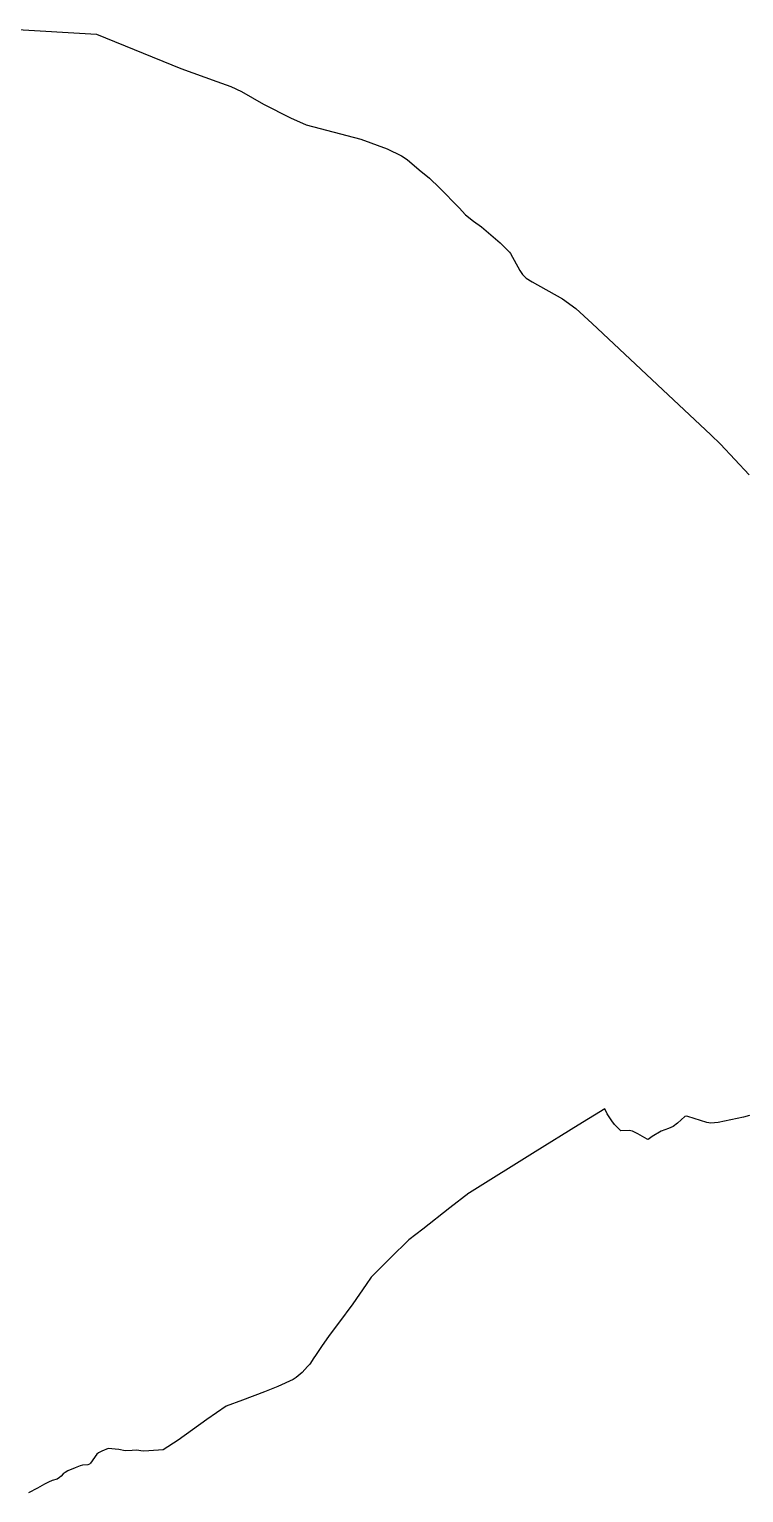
# Model space of a CAD drawing. Extents: x 1208104 to 1212743, y 6150498 to 6153217.
# Drawn here: x 1210423 to 1211456, y 6150682 to 6152798 of the extents above; entities that cross this region are included whole.
import ezdxf

# ---------------------------------------------------------------- set-up
doc = ezdxf.new("R2010")
doc.units = 0
doc.linetypes.add('CONTINU', pattern=[0])
doc.layers.add('1SECTION', color=7, linetype='CONTINU')

msp = doc.modelspace()

# ---------------------------------------------------------------- linework, layer by layer
at = {"layer": '1SECTION'}
for points in [[(1210397.85, 6152798.04), (1210520.33, 6152791.12), (1210642.16, 6152741.53), (1210694.14, 6152722.75), (1210714.55, 6152715.09), (1210729.96, 6152708.16), (1210761.53, 6152690), (1210800.89, 6152669.81), (1210823.22, 6152660), (1210902.28, 6152638.95), (1210940.29, 6152625.32), (1210960.97, 6152614.87), (1210969.31, 6152609.83), (1210986.55, 6152594.83), (1211001.64, 6152582.59), (1211016.22, 6152568.93), (1211044.57, 6152539.7), (1211053.41, 6152529.6), (1211065.28, 6152520.74), (1211076.88, 6152512.48), (1211103.71, 6152489.19), (1211117.21, 6152475.63), (1211118.55, 6152473.89), (1211132.04, 6152449.12), (1211136.1, 6152443.49), (1211141.28, 6152438.05), (1211149.88, 6152432.74), (1211193.98, 6152408.13), (1211213.09, 6152394.49), (1211236.86, 6152372.59), (1211346.65, 6152269.54), (1211408.02, 6152211.87), (1211422.05, 6152198.35), (1211463.36, 6152153.66)], [(1211463.84, 6151227.86), (1211455.47, 6151225.31), (1211418.66, 6151217.39), (1211407.96, 6151216.82), (1211402.24, 6151217.36), (1211374.9, 6151226.17), (1211372.57, 6151226.57), (1211370.75, 6151226.35), (1211360.02, 6151216.43), (1211353.8, 6151211.97), (1211346.81, 6151209.06), (1211336.57, 6151205.18), (1211323.2, 6151197.44), (1211317.75, 6151192.86), (1211316.03, 6151193.7), (1211302.41, 6151201.21), (1211294.88, 6151204.93), (1211289.96, 6151206.11), (1211277.97, 6151205.64), (1211269.05, 6151214.62), (1211264.83, 6151220.09), (1211258.24, 6151230.19), (1211254.95, 6151237.16), (1211216.24, 6151213.57), (1211154.41, 6151175.04), (1211059.18, 6151115.89), (1211058.64, 6151115.54), (1211030.85, 6151094.17), (1210991.8, 6151063.34), (1210971.9, 6151048.04), (1210945.15, 6151021.71), (1210919.03, 6150995.93), (1210917.47, 6150994.19), (1210910.18, 6150983.16), (1210890.8, 6150955.47), (1210869.92, 6150927.71), (1210856.49, 6150909.45), (1210845.73, 6150893.59), (1210837.06, 6150880.76), (1210834.57, 6150877.24), (1210828.54, 6150868.4), (1210825.41, 6150864.74), (1210817.69, 6150856.37), (1210809.09, 6150849.15), (1210804.39, 6150846.16), (1210782.47, 6150836.06), (1210763.19, 6150828.05), (1210731.19, 6150815.94), (1210707.58, 6150807.51), (1210679.83, 6150788.04), (1210638.26, 6150758.12), (1210616.51, 6150744.59), (1210595.92, 6150742.79), (1210587.78, 6150742.51), (1210578.08, 6150743.83), (1210571.92, 6150743.61), (1210561.77, 6150742.79), (1210552.77, 6150744.63), (1210537.48, 6150746.44), (1210527.9, 6150742.23), (1210523.41, 6150739.84), (1210520.92, 6150737.97), (1210511.58, 6150724.97), (1210510.13, 6150723.87), (1210508.04, 6150722.91), (1210500.16, 6150722.26), (1210496.73, 6150721.24), (1210489.74, 6150718.51), (1210479.01, 6150714.02), (1210475.05, 6150711.52), (1210472.43, 6150709.63), (1210469.22, 6150706.31), (1210466.95, 6150704.31), (1210463.52, 6150702.11), (1210456.42, 6150699.87), (1210450.86, 6150697.64), (1210445.28, 6150694.96), (1210435.2, 6150688.94), (1210422.27, 6150682.35)]]:
    msp.add_lwpolyline(points, dxfattribs=at)

doc.saveas('drawing.dxf')
